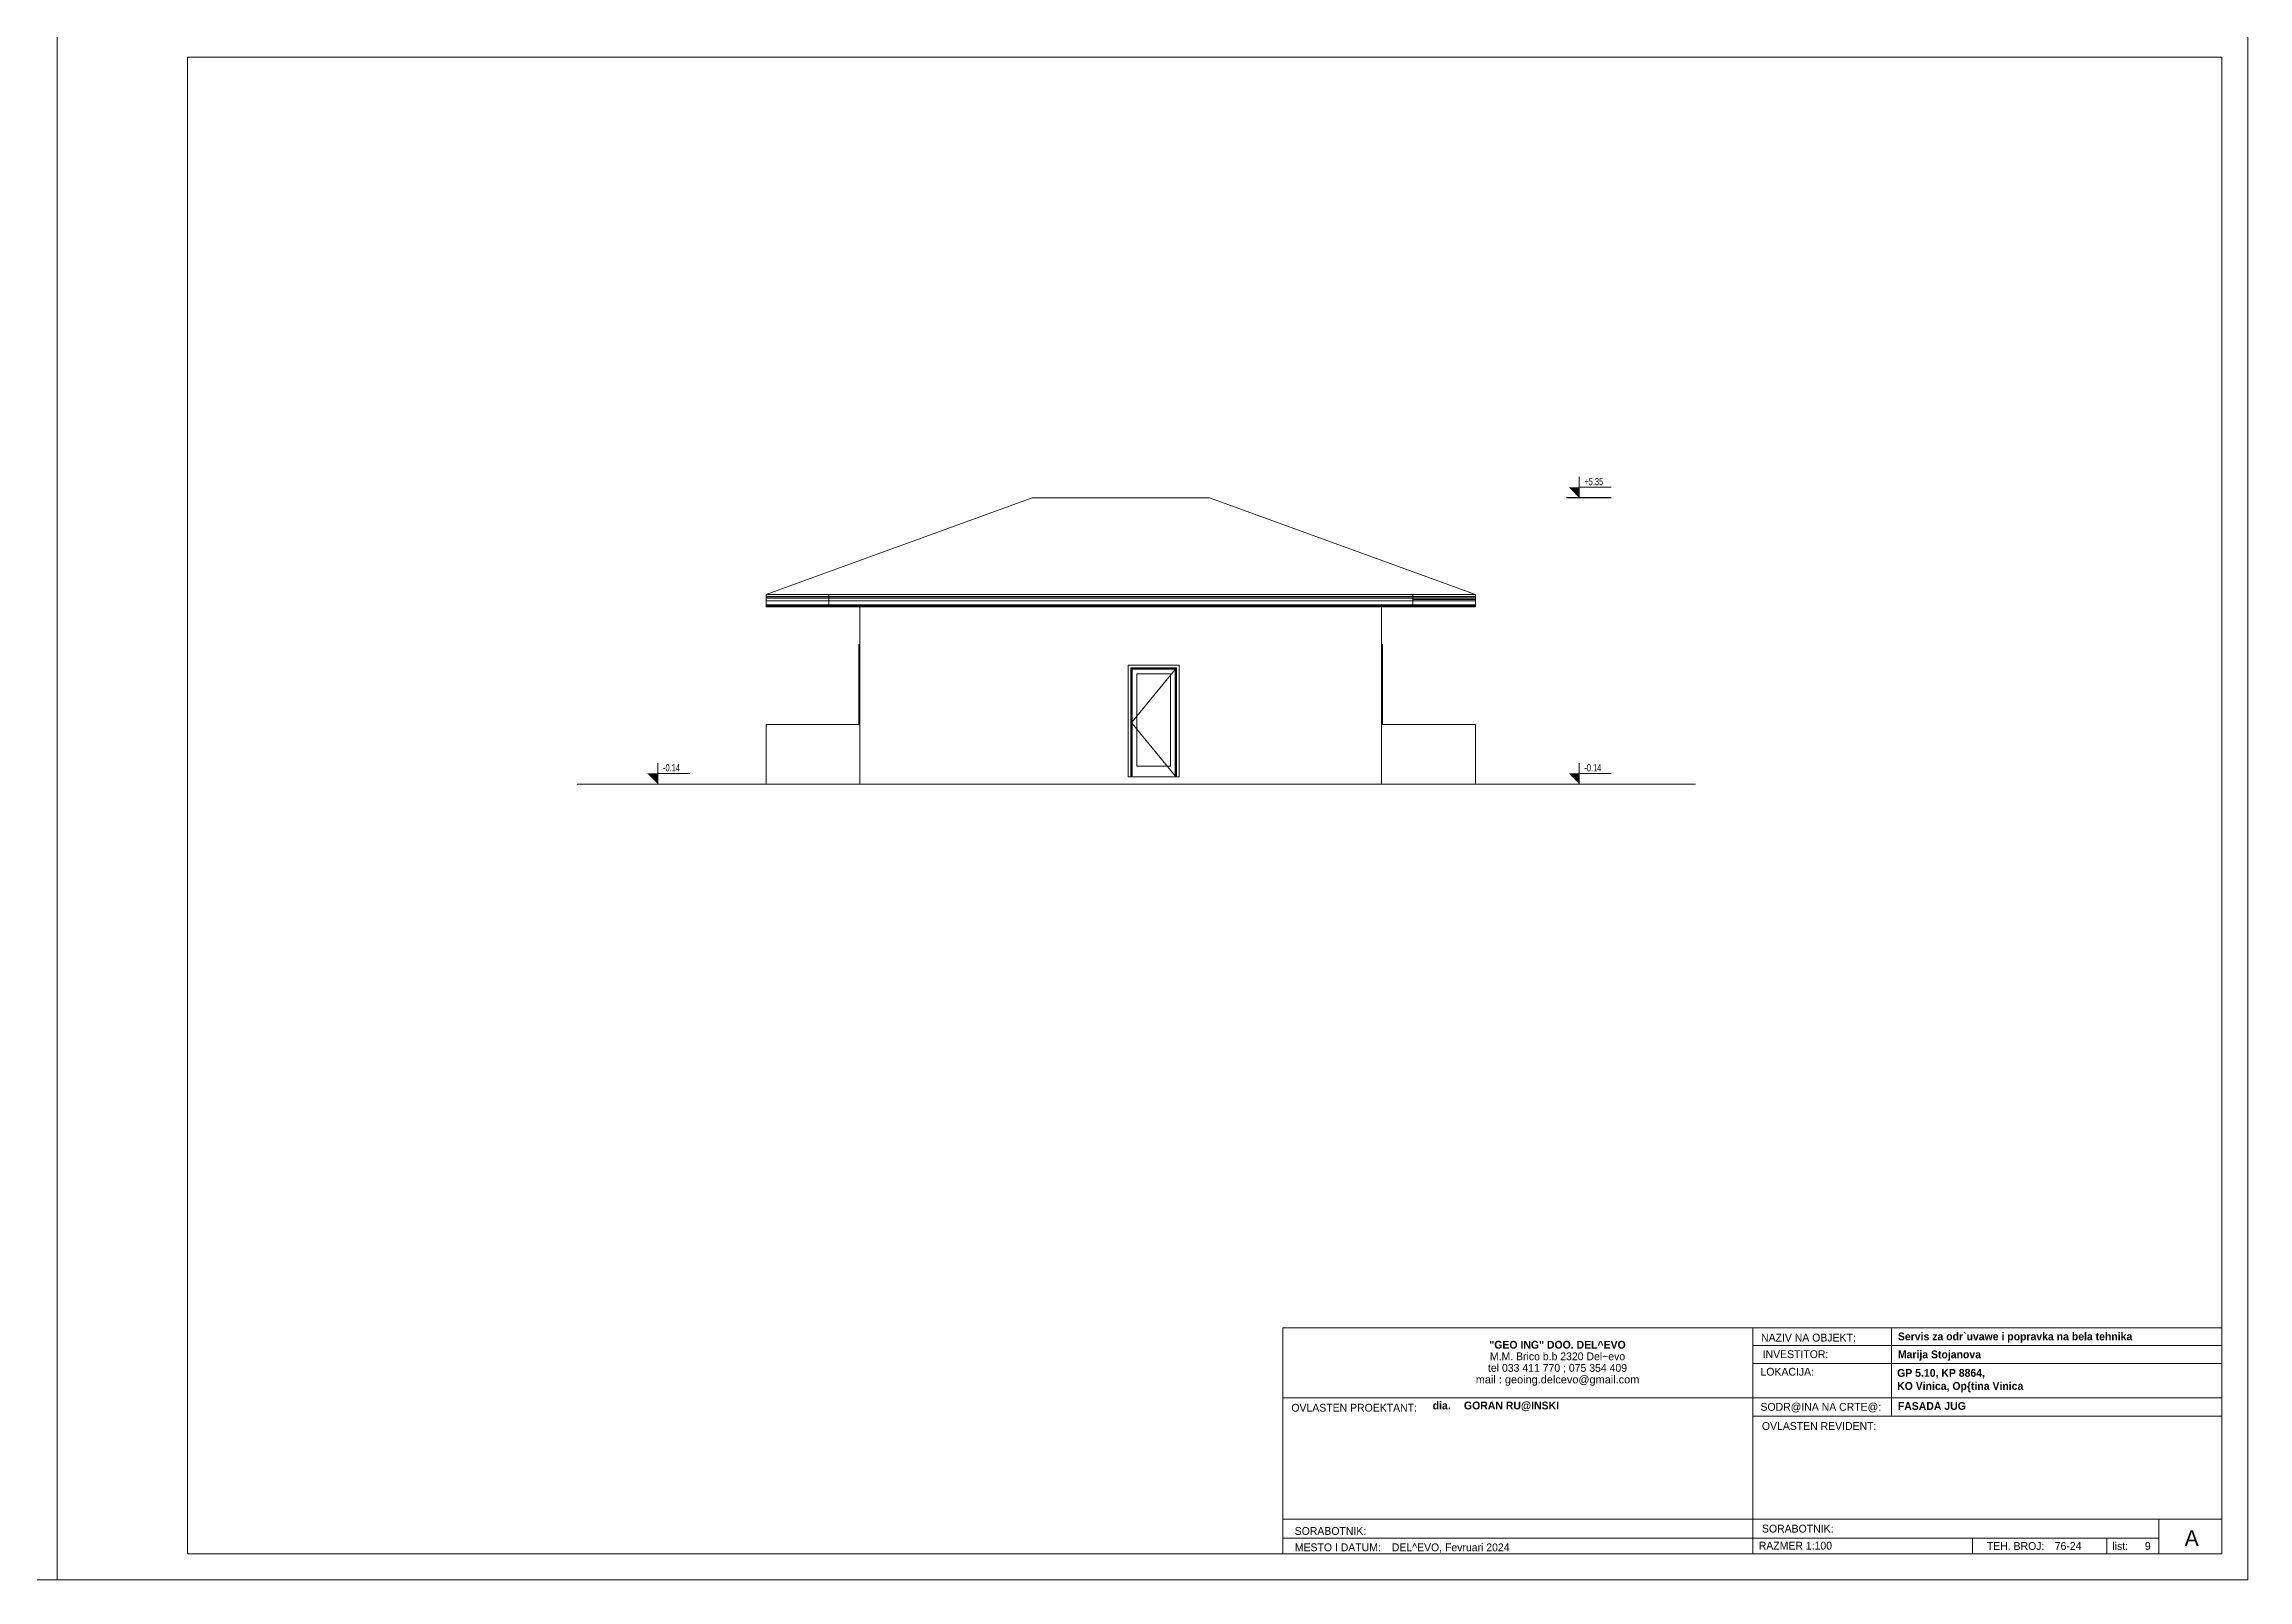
# Model space of a CAD drawing. Header units: millimetres. Extents: x -115530 to 122462, y -34508 to 119375.
# Drawn here: x 10220 to 52470, y 59975 to 89425 of the extents above; entities that cross this region are included whole.
import ezdxf

# ---------------------------------------------------------------- set-up
doc = ezdxf.new("R2010")
doc.units = ezdxf.units.MM
doc.header["$MEASUREMENT"] = 0
for name, color, linetype, lineweight in [('Lines_Pen_No__1', 7, 'Continuous', 13), ('Pecat_Pen_No__1', 7, 'Continuous', 13), ('Roofs_Pen_No__1', 7, 'Continuous', 13)]:
    doc.layers.add(name, color=color, linetype=linetype, lineweight=lineweight)
for name, color, linetype, lineweight, true_color in [('New_Shell - Roof_Pen_No__92', 7, 'Continuous', 13, 0x6a6a6a), ('New_Site & Landscape - Terrain_Pen_No__93', 7, 'Continuous', 13, 0xa2a233), ('New_Structural - Bearing_Pen_No__87', 7, 'Continuous', 13, 0x6a6a6a), ('New_Structural - Bearing_Pen_No__89', 7, 'Continuous', 13, 0x6a6a6a)]:
    doc.layers.add(name, color=color, linetype=linetype, lineweight=lineweight, true_color=true_color)
doc.styles.add('GENERATED_STYLE_5', font='')
doc.styles.add('ROM', font='ROMANS.SHX', dxfattribs={"width": 0.7})
doc.styles.get('GENERATED_STYLE_5').set_extended_font_data('MAC C Swiss cyrillic', bold=True)

msp = doc.modelspace()

# ---------------------------------------------------------------- hatches: boundary and pattern name
h = msp.add_hatch(color=0)
h.dxf.hatch_style = 2
h.paths.add_polyline_path([(39646.91, 80724.14), (39450.06, 80927.34), (39646.91, 80927.34)])
h = msp.add_hatch(color=0)
h.dxf.hatch_style = 2
h.paths.add_polyline_path([(21983.49, 75236.65), (21786.64, 75439.85), (21983.49, 75439.85)])
h = msp.add_hatch(color=0)
h.dxf.hatch_style = 2
h.paths.add_polyline_path([(39646.91, 75236.65), (39450.06, 75439.85), (39646.91, 75439.85)])

# ---------------------------------------------------------------- linework, layer by layer
msp.add_line((40262.86, 80725.11), (39403.41, 80725.11))
at = {"color": 0, "lineweight": 5}
for points in [[(39646.91, 80724.14), (39646.91, 81124.14)], [(39646.91, 80927.34), (40262.86, 80927.34)], [(21983.49, 75236.65), (21983.49, 75636.65)], [(39646.91, 75236.65), (39646.91, 75636.65)], [(21983.49, 75439.85), (22599.44, 75439.85)], [(39646.91, 75439.85), (40262.86, 75439.85)]]:
    msp.add_lwpolyline(points, dxfattribs=at)
at = {"layer": 'Lines_Pen_No__1', "linetype": 'Continuous'}
for p, q in [((51969.56, 60475.49), (51969.56, 65510.98)), ((51969.56, 64809.92), (42980.49, 64809.92)), ((42980.49, 63117.85), (51969.56, 63117.85)), ((47189.42, 60779.03), (47189.42, 60475.49)), ((49763.4, 60779.03), (49763.4, 60475.49))]:
    msp.add_line(p, q, dxfattribs=at)
at = {"layer": 'Lines_Pen_No__1'}
msp.add_line((42980.49, 60475.49), (42980.49, 64809.92), dxfattribs=at)
at = {"layer": 'Lines_Pen_No__1', "linetype": 'Continuous', "flags": 128}
for points in [[(33969.56, 64809.92), (42980.49, 64809.92)], [(33969.56, 60475.49), (33969.56, 64809.92), (42980.49, 64809.92)], [(45636.51, 64799.15), (45636.51, 63117.85)], [(42980.49, 64469.15), (51969.56, 64469.15)], [(42980.49, 64128.38), (51969.56, 64128.38)], [(33969.56, 63468.38), (42980.49, 63468.38)], [(42980.49, 63468.38), (51969.56, 63468.38)], [(33969.56, 61139.92), (51969.56, 61139.92)], [(50763.4, 60839.92), (50763.4, 60475.49), (50763.4, 61139.92)], [(33969.56, 60779.03), (50763.4, 60779.03)], [(33969.56, 60475.49), (51969.56, 60475.49)]]:
    msp.add_lwpolyline(points, dxfattribs=at)
at = {"layer": 'New_Shell - Roof_Pen_No__92', "color": 23, "linetype": 'Continuous', "lineweight": 13, "true_color": 0xbf8080}
for p, q in [((24061.22, 78867.89), (29161.22, 80724.14)), ((29161.22, 80724.14), (32561.22, 80724.14)), ((37661.22, 78867.89), (32561.22, 80724.14)), ((24061.22, 78830.64), (24061.22, 78867.89)), ((24061.22, 78867.89), (25261.22, 78867.89)), ((24061.22, 78804.04), (24061.22, 78830.64)), ((25261.22, 78830.64), (24061.22, 78830.64)), ((24061.22, 78802.97), (24061.22, 78804.04)), ((25261.22, 78804.04), (24061.22, 78804.04)), ((24061.22, 78749.76), (24061.22, 78802.97)), ((25261.22, 78802.97), (24061.22, 78802.97)), ((24061.22, 78669.95), (24061.22, 78749.76)), ((25261.22, 78749.76), (24061.22, 78749.76)), ((24061.22, 78656.65), (24061.22, 78669.95)), ((25261.22, 78669.95), (24061.22, 78669.95)), ((25261.22, 78656.65), (24061.22, 78656.65)), ((24061.22, 78636.65), (25261.22, 78636.65)), ((25261.22, 78830.64), (25261.22, 78867.89)), ((25261.22, 78867.89), (36461.22, 78867.89)), ((25261.22, 78804.04), (25261.22, 78830.64)), ((36461.22, 78830.64), (25261.22, 78830.64)), ((25261.22, 78802.97), (25261.22, 78804.04)), ((36461.22, 78804.04), (25261.22, 78804.04)), ((25261.22, 78749.76), (25261.22, 78802.97)), ((36461.22, 78802.97), (25261.22, 78802.97)), ((25261.22, 78669.95), (25261.22, 78749.76)), ((36461.22, 78749.76), (25261.22, 78749.76)), ((25261.22, 78656.65), (25261.22, 78669.95)), ((36461.22, 78669.95), (25261.22, 78669.95)), ((25261.22, 78636.65), (25261.22, 78656.65)), ((36461.22, 78656.65), (25261.22, 78656.65)), ((25261.22, 78636.65), (36461.22, 78636.65)), ((36461.22, 78830.64), (36461.22, 78867.89)), ((36461.22, 78867.89), (37661.22, 78867.89)), ((36461.22, 78804.04), (36461.22, 78830.64)), ((37661.22, 78830.64), (36461.22, 78830.64)), ((36461.22, 78802.97), (36461.22, 78804.04)), ((37661.22, 78804.04), (36461.22, 78804.04)), ((36461.22, 78749.76), (36461.22, 78802.97)), ((37661.22, 78802.97), (36461.22, 78802.97)), ((36461.22, 78669.95), (36461.22, 78749.76)), ((37661.22, 78749.76), (36461.22, 78749.76)), ((36461.22, 78656.65), (36461.22, 78669.95)), ((37661.22, 78669.95), (36461.22, 78669.95)), ((37661.22, 78656.65), (36461.22, 78656.65)), ((37661.22, 78830.64), (37661.22, 78867.89)), ((37661.22, 78804.04), (37661.22, 78830.64)), ((37661.22, 78802.97), (37661.22, 78804.04)), ((37661.22, 78749.76), (37661.22, 78802.97)), ((37661.22, 78669.95), (37661.22, 78749.76)), ((37661.22, 78656.65), (37661.22, 78669.95))]:
    msp.add_line(p, q, dxfattribs=at)
at = {"layer": 'New_Site & Landscape - Terrain_Pen_No__93', "color": 55, "linetype": 'Continuous', "lineweight": 13, "true_color": 0xa2a233}
msp.add_line((41877.22, 75236.65), (20441.07, 75236.65), dxfattribs=at)
at = {"layer": 'New_Structural - Bearing_Pen_No__87', "color": 251, "linetype": 'Continuous', "lineweight": 20, "true_color": 0x6a6a6a}
for p, q in [((25861.22, 78426.65), (25861.22, 78636.65)), ((35861.22, 78636.65), (35861.22, 78426.65)), ((25861.22, 75376.65), (25861.22, 78426.65)), ((35861.22, 75376.65), (35861.22, 78426.65)), ((25842.22, 76376.65), (25842.22, 77913.65)), ((25842.22, 77913.65), (25861.22, 77913.65)), ((35880.22, 77913.65), (35861.22, 77913.65)), ((35880.22, 77913.65), (35880.22, 76376.65)), ((31005.5, 77513.65), (31005.5, 75376.65)), ((31979.5, 77513.65), (31005.5, 77513.65)), ((31055.5, 75376.65), (31055.5, 77463.65)), ((31055.5, 77463.65), (31929.5, 77463.65)), ((31067.5, 75376.65), (31067.5, 77451.65)), ((31067.5, 77451.65), (31917.5, 77451.65)), ((31082.5, 75376.65), (31082.5, 77436.65)), ((31082.5, 77436.65), (31902.5, 77436.65)), ((31902.5, 77433.92), (31082.5, 76427.38)), ((31170.5, 77348.65), (31170.5, 75576.65)), ((31814.5, 77348.65), (31170.5, 77348.65)), ((31814.5, 75576.65), (31814.5, 77348.65)), ((31902.5, 77436.65), (31902.5, 75376.65)), ((31917.5, 77451.65), (31917.5, 75376.65)), ((31929.5, 77463.65), (31929.5, 75376.65)), ((31979.5, 75376.65), (31979.5, 77513.65)), ((24061.22, 76376.65), (25861.22, 76376.65)), ((24061.22, 76376.65), (24061.22, 75376.65)), ((31902.5, 75391.38), (31082.5, 76397.92)), ((37661.22, 76376.65), (35861.22, 76376.65)), ((37661.22, 75376.65), (37661.22, 76376.65)), ((24061.22, 75236.65), (24061.22, 75376.65)), ((24061.22, 75236.65), (25861.22, 75236.65)), ((25861.22, 75236.65), (25861.22, 75376.65)), ((31005.5, 75376.65), (31055.5, 75376.65)), ((31055.5, 75376.65), (31067.5, 75376.65)), ((31067.5, 75376.65), (31917.5, 75376.65)), ((31170.5, 75576.65), (31814.5, 75576.65)), ((31917.5, 75376.65), (31929.5, 75376.65)), ((31929.5, 75376.65), (31979.5, 75376.65)), ((35861.22, 75376.65), (35861.22, 75236.65)), ((35861.22, 75236.65), (37661.22, 75236.65)), ((37661.22, 75236.65), (37661.22, 75376.65))]:
    msp.add_line(p, q, dxfattribs=at)
at = {"layer": 'New_Structural - Bearing_Pen_No__89', "color": 123, "linetype": 'Continuous', "lineweight": 20, "true_color": 0x71cebe}
for p, q in [((24061.22, 78636.65), (24061.22, 78656.65)), ((36461.22, 78776.65), (37661.22, 78776.65)), ((36461.22, 78636.65), (36461.22, 78656.65)), ((36461.22, 78636.65), (37661.22, 78636.65)), ((37661.22, 78636.65), (37661.22, 78656.65))]:
    msp.add_line(p, q, dxfattribs=at)
at = {"layer": 'Roofs_Pen_No__1'}
for points in [[(-31530.44, 59975.49), (10469.56, 59975.49), (10469.56, 89675.49), (-31530.44, 89675.49)], [(10469.56, 59975.49), (52469.56, 59975.49), (52469.56, 89675.49), (10469.56, 89675.49)], [(12969.56, 60475.49), (51969.56, 60475.49), (51969.56, 89175.49), (12969.56, 89175.49)]]:
    msp.add_lwpolyline(points, close=True, dxfattribs=at)

# ---------------------------------------------------------------- texts
at = {"color": 0, "char_height": 140, "attachment_point": 1, "style": 'ROM'}
for s, insert in [('{\\fHelvetica|b0|i0|c0|p1;+5.35}', (39748.51, 81106.79)), ('{\\fHelvetica|b0|i0|c0|p1;-0.14}', (22085.09, 75619.3)), ('{\\fHelvetica|b0|i0|c0|p1;-0.14}', (39748.51, 75619.3))]:
    msp.add_mtext(s, dxfattribs=dict(at, insert=insert))
at = {"layer": 'Pecat_Pen_No__1', "linetype": 'Continuous', "style": 'GENERATED_STYLE_5'}
for s, insert, char_height, attachment_point in [('\\pqc;{\\fMAC C Swiss|b0|i0|c0|p0;NAZIV NA OBJEKT:}', (44044.31, 64696.96), 150, 2), ('{\\fMAC C Swiss|b1|i0|c0|p34;Servis za odr`uvawe i popravka na bela tehnika}', (45759.83, 64720.45), 150, 1), ('\\pqc;{\\fMAC C Swiss|b0|i0|c0|p0;INVESTITOR:}', (43796.54, 64379.37), 150, 2), ('{\\fMAC C Swiss|b1|i0|c0|p34;Marija Stojanova}', (45758.25, 64375.47), 150, 1), ('\\pqc;{\\fMAC C Swiss|b0|i0|c0|p0;LOKACIJA:}', (43637.72, 64042.4), 150, 2), ('\\A1;{\\fMAC C Swiss|b1|i0|c0|p34; GP 5.10, KP 8864,  \\P KO Vinica, Op\\{tina Vinica}', (45689.07, 64019.98), 150, 1), ('{\\fMAC C Swiss|b1|i0|c0|p34;dia.^IGORAN RU@INSKI}', (36840.41, 63395.31), 150, 1), ('\\pqc;{\\fMAC C Swiss|b0|i0|c0|p0;SODR@INA NA CRTE@:}', (44281.43, 63369.46), 150, 2), ('{\\fMAC C Swiss|b1|i0|c0|p34;FASADA JUG}', (45758.25, 63385.47), 150, 1), ('{\\fMAC C Swiss|b0|i0|c0|p34;OVLASTEN PROEKTANT:}', (34131.52, 63352.37), 150, 1), ('\\pqc;{\\fMAC C Swiss|b0|i0|c0|p0;OVLASTEN REVIDENT:}', (44249.72, 63001.84), 150, 2), ('\\pqc;{\\fMAC C Swiss|b0|i0|c0|p0;SORABOTNIK:}', (34880.5, 60989.32), 150, 2), ('\\pqc;{\\fMAC C Swiss|b0|i0|c0|p0;SORABOTNIK:}', (43838.81, 61034.49), 150, 2), ('{\\fMAC C Swiss|b0|i0|c0|p34;A}', (51391.65, 60779.03), 300, 5), ('\\pqc;{\\fMAC C Swiss|b0|i0|c0|p0;MESTO I DATUM:}', (35022.38, 60675.18), 150, 2), ('{\\fMAC C Swiss|b0|i0|c0|p34;DEL^ EVO, Fevruari 2024}', (36057.31, 60675.18), 150, 1), ('{\\fMAC C Swiss|b0|i0|c0|p0;\\A1;RAZMER 1:100^I}', (43091.57, 60707.6), 150, 1), ('\\pqc;{\\fMAC C Swiss|b0|i0|c0|p0;TEH. BROJ:}', (48016.01, 60701), 150, 2), ('{\\fMAC C Swiss|b0|i0|c0|p34;76-24}', (48765.92, 60701), 150, 1), ('{\\fMAC C Swiss|b0|i0|c0|p34;list:}', (49870.8, 60701), 150, 1), ('{\\fMAC C Swiss|b0|i0|c0|p34;9}', (50494.33, 60701), 150, 1)]:
    msp.add_mtext(s, dxfattribs=dict(at, insert=insert, char_height=char_height, attachment_point=attachment_point))
at = {"layer": 'Pecat_Pen_No__1', "linetype": 'Continuous', "insert": (39234.15, 64129.55), "char_height": 150, "attachment_point": 5, "line_spacing_factor": 0.887159, "style": 'GENERATED_STYLE_5'}
msp.add_mtext('\\A1;{\\fMAC C Swiss|b1|i0|c0|p34;"GEO ING" DOO. DEL^ EVO}\\P{\\fMAC C Swiss|b0|i0|c0|p34;M.M. Brico b.b 2320 Del~evo \\Ptel 033 411 770 ; 075 354 409 \\P\\fArial|b0|i0|c0|p34;mail : geoing.delcevo@gmail.com}', dxfattribs=at)

doc.saveas('drawing.dxf')
